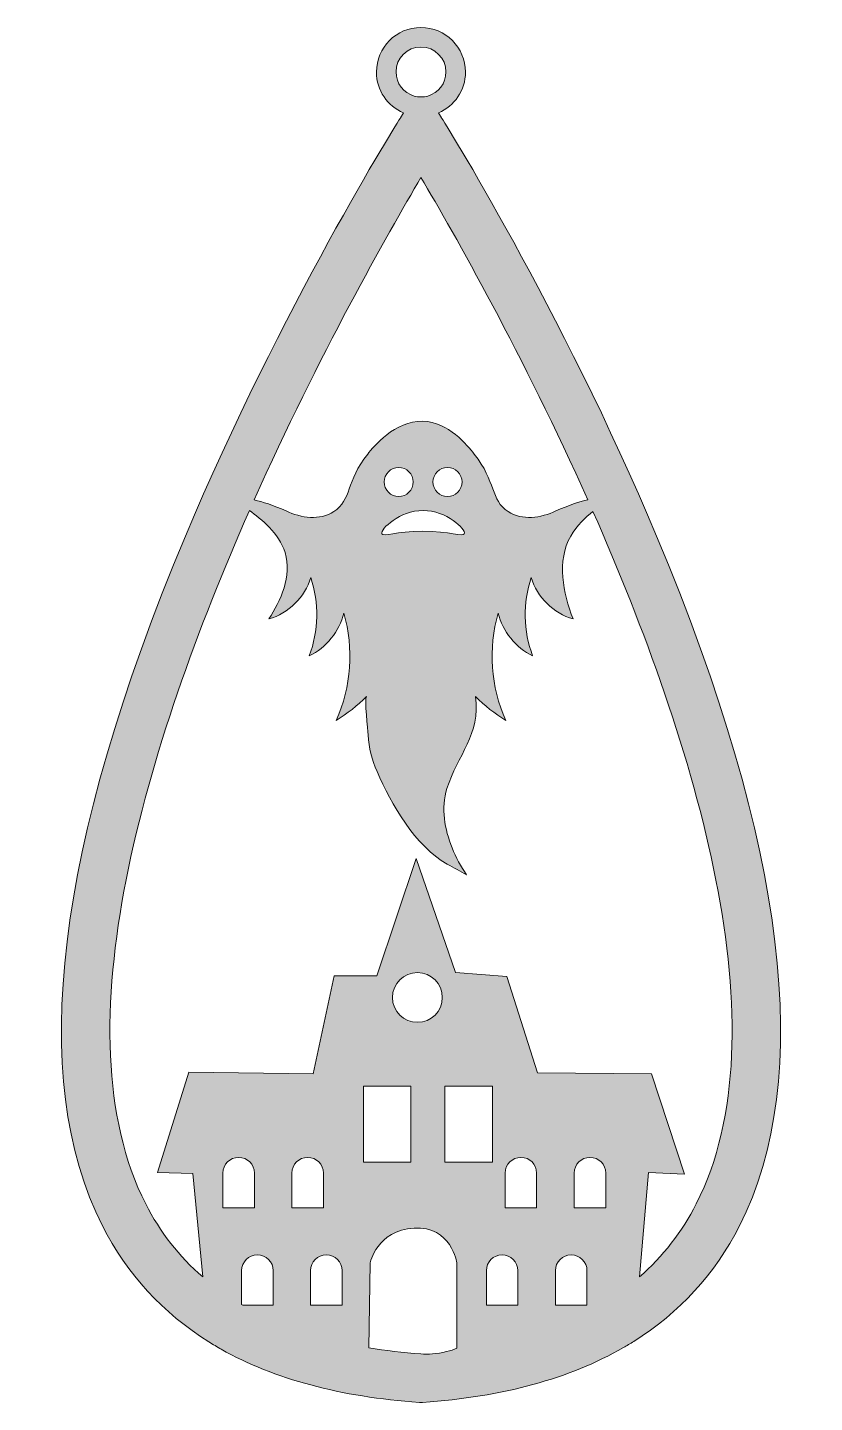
# Model space of a CAD drawing. Extents: x 731 to 2270, y -2844 to -155.
import ezdxf

# ---------------------------------------------------------------- set-up
doc = ezdxf.new("R2010")
doc.units = 0
doc.header["$MEASUREMENT"] = 0
doc.layers.add('Layer 1', color=7, linetype='Continuous')

msp = doc.modelspace()

# ---------------------------------------------------------------- hatches: boundary and pattern name
at = {"layer": 'Layer 1', "true_color": 0x6870b5}
h = msp.add_hatch(color=173, dxfattribs=at)
h.dxf.hatch_style = 2
edge = h.paths.add_edge_path()
edge.add_spline(control_points=[(1960.8, -1149.8), (1774.2, -704.3), (1542.9, -335.4), (1540.5, -331.8), (1540.5, -331.8), (1534.6, -322.5), (1534.6, -322.5), (1565.6, -309.2), (1587.4, -278.4), (1587.4, -242.4), (1587.4, -194.4), (1548.5, -155.4), (1500.4, -155.4), (1452.3, -155.4), (1413.4, -194.4), (1413.4, -242.4), (1413.4, -278.4), (1435.2, -309.2), (1466.2, -322.5), (1466.2, -322.5), (1460.3, -331.8), (1460.3, -331.8), (1458, -335.4), (1226.7, -704.3), (1040.1, -1149.8), (785.9, -1756.4), (731.3, -2210.2), (877.7, -2498.4), (926, -2593.4), (995.6, -2669.1), (1086, -2725.5), (1093.8, -2730.5), (1101.9, -2735.2), (1110.1, -2739.9), (1214, -2798.4), (1343.2, -2833.2), (1497.2, -2843.8), (1497.2, -2843.8), (1500.4, -2844), (1500.4, -2844), (1500.4, -2844), (1503.7, -2843.8), (1503.7, -2843.8), (1660.2, -2833), (1791.2, -2797.3), (1896, -2736.8), (1902.8, -2732.9), (1909.5, -2728.9), (1916.2, -2724.6), (2005.9, -2668.4), (2075.1, -2592.9), (2123.1, -2498.4), (2269.6, -2210.2), (2215, -1756.4), (1960.8, -1149.8)], knot_values=[0, 0, 0, 0, 1, 1, 1, 2, 2, 2, 3, 3, 3, 4, 4, 4, 5, 5, 5, 6, 6, 6, 7, 7, 7, 8, 8, 8, 9, 9, 9, 10, 10, 10, 11, 11, 11, 12, 12, 12, 13, 13, 13, 14, 14, 14, 15, 15, 15, 16, 16, 16, 17, 17, 17, 18, 18, 18, 18], degree=3, periodic=1)
edge = h.paths.add_edge_path()
edge.add_spline(control_points=[(1451.6, -242.4), (1451.6, -215.5), (1473.5, -193.6), (1500.4, -193.6), (1527.4, -193.6), (1549.3, -215.5), (1549.3, -242.4), (1549.3, -264.8), (1534.3, -283.7), (1513.8, -289.4), (1509.5, -290.7), (1505, -291.3), (1500.4, -291.3), (1495.8, -291.3), (1491.3, -290.7), (1487, -289.4), (1466.6, -283.7), (1451.6, -264.8), (1451.6, -242.4)], knot_values=[0, 0, 0, 0, 1, 1, 1, 2, 2, 2, 3, 3, 3, 4, 4, 4, 5, 5, 5, 6, 6, 6, 6], degree=3, periodic=1)
edge = h.paths.add_edge_path()
edge.add_spline(control_points=[(1500.4, -448.7), (1565.8, -559.2), (1700.5, -796.8), (1826.5, -1079.1), (1810.3, -1082.6), (1789, -1089.4), (1764.3, -1100.8), (1734.7, -1114.5), (1698, -1119.9), (1670.7, -1102.1), (1635.8, -1079.3), (1647.6, -1043.6), (1604.5, -989.5), (1591, -972.5), (1554.5, -926.7), (1504, -925.3), (1449.1, -923.8), (1407.5, -975.6), (1396.3, -989.5), (1353.3, -1043), (1365.4, -1079.1), (1330.1, -1102.1), (1302.8, -1119.9), (1266.2, -1114.5), (1236.6, -1100.8), (1211.9, -1089.4), (1190.6, -1082.7), (1174.4, -1079.2), (1300.4, -796.9), (1435.1, -559.3), (1500.4, -448.7)], knot_values=[0, 0, 0, 0, 1, 1, 1, 2, 2, 2, 3, 3, 3, 4, 4, 4, 5, 5, 5, 6, 6, 6, 7, 7, 7, 8, 8, 8, 9, 9, 9, 10, 10, 10, 10], degree=3, periodic=1)
edge = h.paths.add_edge_path()
edge.add_spline(control_points=[(1504.6, -1099.8), (1550.1, -1099.8), (1588.8, -1136.3), (1585.1, -1145.3), (1582.3, -1152), (1557.2, -1140.4), (1503.7, -1140.5), (1451.3, -1140.7), (1426.8, -1151.9), (1424.1, -1145.3), (1420.4, -1136.3), (1459.1, -1099.8), (1504.6, -1099.8)], knot_values=[0, 0, 0, 0, 1, 1, 1, 2, 2, 2, 3, 3, 3, 4, 4, 4, 4], degree=3, periodic=1)
edge = h.paths.add_edge_path()
edge.add_spline(control_points=[(1428.5, -1044.1), (1428.5, -1028.5), (1441.2, -1015.7), (1456.9, -1015.7), (1472.6, -1015.7), (1485.3, -1028.5), (1485.3, -1044.1), (1485.3, -1059.8), (1472.6, -1072.5), (1456.9, -1072.5), (1441.2, -1072.5), (1428.5, -1059.8), (1428.5, -1044.1)], knot_values=[0, 0, 0, 0, 1, 1, 1, 2, 2, 2, 3, 3, 3, 4, 4, 4, 4], degree=3, periodic=1)
edge = h.paths.add_edge_path()
edge.add_spline(control_points=[(1523.8, -1044.1), (1523.8, -1028.5), (1536.5, -1015.7), (1552.3, -1015.7), (1567.9, -1015.7), (1580.7, -1028.5), (1580.7, -1044.1), (1580.7, -1059.8), (1567.9, -1072.5), (1552.3, -1072.5), (1536.5, -1072.5), (1523.8, -1059.8), (1523.8, -1044.1)], knot_values=[0, 0, 0, 0, 1, 1, 1, 2, 2, 2, 3, 3, 3, 4, 4, 4, 4], degree=3, periodic=1)
edge = h.paths.add_edge_path()
edge.add_spline(control_points=[(1211.7, -2653.9), (1211.7, -2653.9), (1151.9, -2653.9), (1151.9, -2653.9), (1151.3, -2653.6), (1150.6, -2653.2), (1149.9, -2652.7), (1149.9, -2652.7), (1149.9, -2586.2), (1149.9, -2586.2), (1149.9, -2569.1), (1163.7, -2555.4), (1180.8, -2555.4), (1197.7, -2555.4), (1211.7, -2569.1), (1211.7, -2586.2), (1211.7, -2586.2), (1211.7, -2653.9), (1211.7, -2653.9)], knot_values=[0, 0, 0, 0, 1, 1, 1, 2, 2, 2, 3, 3, 3, 4, 4, 4, 5, 5, 5, 6, 6, 6, 6], degree=3, periodic=1)
edge = h.paths.add_edge_path()
edge.add_spline(control_points=[(1113.3, -2463.3), (1113.3, -2463.3), (1113.3, -2395.5), (1113.3, -2395.5), (1113.3, -2378.6), (1127, -2364.7), (1144.1, -2364.7), (1161, -2364.7), (1175, -2378.6), (1175, -2395.5), (1175, -2395.5), (1175, -2463.3), (1175, -2463.3), (1175, -2463.3), (1113.3, -2463.3), (1113.3, -2463.3)], knot_values=[0, 0, 0, 0, 1, 1, 1, 2, 2, 2, 3, 3, 3, 4, 4, 4, 5, 5, 5, 5], degree=3, periodic=1)
edge = h.paths.add_edge_path()
edge.add_spline(control_points=[(1346.5, -2653.9), (1346.5, -2653.9), (1284.7, -2653.9), (1284.7, -2653.9), (1284.7, -2653.9), (1284.7, -2586.2), (1284.7, -2586.2), (1284.7, -2569.1), (1298.5, -2555.4), (1315.6, -2555.4), (1332.7, -2555.4), (1346.5, -2569.1), (1346.5, -2586.2), (1346.5, -2586.2), (1346.5, -2653.9), (1346.5, -2653.9)], knot_values=[0, 0, 0, 0, 1, 1, 1, 2, 2, 2, 3, 3, 3, 4, 4, 4, 5, 5, 5, 5], degree=3, periodic=1)
edge = h.paths.add_edge_path()
edge.add_spline(control_points=[(1248.2, -2463.3), (1248.2, -2463.3), (1248.2, -2395.5), (1248.2, -2395.5), (1248.2, -2378.6), (1261.9, -2364.7), (1279, -2364.7), (1296, -2364.7), (1309.8, -2378.6), (1309.8, -2395.5), (1309.8, -2395.5), (1309.8, -2463.3), (1309.8, -2463.3), (1309.8, -2463.3), (1248.2, -2463.3), (1248.2, -2463.3)], knot_values=[0, 0, 0, 0, 1, 1, 1, 2, 2, 2, 3, 3, 3, 4, 4, 4, 5, 5, 5, 5], degree=3, periodic=1)
h.paths.add_polyline_path([(1480.6, -2225.8), (1480.6, -2374), (1387.9, -2374), (1387.9, -2225.8)])
edge = h.paths.add_edge_path()
edge.add_spline(control_points=[(1444.7, -2051.9), (1444.7, -2025.1), (1466.5, -2003.3), (1493.3, -2003.3), (1520.3, -2003.3), (1542.1, -2025.1), (1542.1, -2051.9), (1542.1, -2079), (1520.3, -2100.6), (1493.3, -2100.6), (1466.5, -2100.6), (1444.7, -2079), (1444.7, -2051.9)], knot_values=[0, 0, 0, 0, 1, 1, 1, 2, 2, 2, 3, 3, 3, 4, 4, 4, 4], degree=3, periodic=1)
edge = h.paths.add_edge_path()
edge.add_spline(control_points=[(1570.6, -2738), (1564.6, -2740.3), (1557.9, -2742.6), (1550.5, -2744.4), (1531.2, -2749.3), (1513.8, -2749.8), (1500.4, -2749.1), (1465, -2746.5), (1431.1, -2742.6), (1398.8, -2737.3), (1398.8, -2737.3), (1401, -2571.4), (1401, -2571.4), (1401, -2571.4), (1413.9, -2507.4), (1486.8, -2502.9), (1559.6, -2498.1), (1570.6, -2571.4), (1570.6, -2571.4), (1570.6, -2571.4), (1570.6, -2738), (1570.6, -2738)], knot_values=[0, 0, 0, 0, 1, 1, 1, 2, 2, 2, 3, 3, 3, 4, 4, 4, 5, 5, 5, 6, 6, 6, 7, 7, 7, 7], degree=3, periodic=1)
h.paths.add_polyline_path([(1547.2, -2374), (1547.2, -2225.8), (1639.9, -2225.8), (1639.9, -2374)])
edge = h.paths.add_edge_path()
edge.add_spline(control_points=[(1689.8, -2653.9), (1689.8, -2653.9), (1628.2, -2653.9), (1628.2, -2653.9), (1628.2, -2653.9), (1628.2, -2586.2), (1628.2, -2586.2), (1628.2, -2569.1), (1642.1, -2555.4), (1659, -2555.4), (1676.1, -2555.4), (1689.8, -2569.1), (1689.8, -2586.2), (1689.8, -2586.2), (1689.8, -2653.9), (1689.8, -2653.9)], knot_values=[0, 0, 0, 0, 1, 1, 1, 2, 2, 2, 3, 3, 3, 4, 4, 4, 5, 5, 5, 5], degree=3, periodic=1)
edge = h.paths.add_edge_path()
edge.add_spline(control_points=[(1726.5, -2463.3), (1726.5, -2463.3), (1664.8, -2463.3), (1664.8, -2463.3), (1664.8, -2463.3), (1664.8, -2395.5), (1664.8, -2395.5), (1664.8, -2378.6), (1678.7, -2364.7), (1695.7, -2364.7), (1712.7, -2364.7), (1726.5, -2378.6), (1726.5, -2395.5), (1726.5, -2395.5), (1726.5, -2463.3), (1726.5, -2463.3)], knot_values=[0, 0, 0, 0, 1, 1, 1, 2, 2, 2, 3, 3, 3, 4, 4, 4, 5, 5, 5, 5], degree=3, periodic=1)
edge = h.paths.add_edge_path()
edge.add_spline(control_points=[(1824.9, -2653.9), (1824.9, -2653.9), (1763.2, -2653.9), (1763.2, -2653.9), (1763.2, -2653.9), (1763.2, -2586.2), (1763.2, -2586.2), (1763.2, -2569.1), (1776.9, -2555.4), (1794, -2555.4), (1810.9, -2555.4), (1824.9, -2569.1), (1824.9, -2586.2), (1824.9, -2586.2), (1824.9, -2653.9), (1824.9, -2653.9)], knot_values=[0, 0, 0, 0, 1, 1, 1, 2, 2, 2, 3, 3, 3, 4, 4, 4, 5, 5, 5, 5], degree=3, periodic=1)
edge = h.paths.add_edge_path()
edge.add_spline(control_points=[(1861.6, -2463.3), (1861.6, -2463.3), (1799.9, -2463.3), (1799.9, -2463.3), (1799.9, -2463.3), (1799.9, -2395.5), (1799.9, -2395.5), (1799.9, -2378.6), (1813.6, -2364.7), (1830.7, -2364.7), (1847.6, -2364.7), (1861.6, -2378.6), (1861.6, -2395.5), (1861.6, -2395.5), (1861.6, -2463.3), (1861.6, -2463.3)], knot_values=[0, 0, 0, 0, 1, 1, 1, 2, 2, 2, 3, 3, 3, 4, 4, 4, 5, 5, 5, 5], degree=3, periodic=1)
edge = h.paths.add_edge_path()
edge.add_spline(control_points=[(2038.6, -2455.5), (2010.6, -2510.7), (1973.3, -2558.5), (1927.2, -2598.5), (1927.2, -2598.5), (1944.9, -2394.4), (1944.9, -2394.4), (1944.9, -2394.4), (2015.6, -2397.7), (2015.6, -2397.7), (2015.6, -2397.7), (1951.2, -2201.2), (1951.2, -2201.2), (1951.2, -2201.2), (1728.3, -2199.6), (1728.3, -2199.6), (1728.3, -2199.6), (1668.5, -2011.3), (1668.5, -2011.3), (1668.5, -2011.3), (1568.1, -2003.3), (1568.1, -2003.3), (1568.1, -2003.3), (1491, -1780.4), (1491, -1780.4), (1491, -1780.4), (1413.9, -2009.7), (1413.9, -2009.7), (1413.9, -2009.7), (1330.8, -2009.7), (1330.8, -2009.7), (1330.8, -2009.7), (1289.9, -2201.2), (1289.9, -2201.2), (1289.9, -2201.2), (1046.4, -2198.1), (1046.4, -2198.1), (1046.4, -2198.1), (985.3, -2394.4), (985.3, -2394.4), (985.3, -2394.4), (1054.4, -2396), (1054.4, -2396), (1054.4, -2396), (1073.8, -2598.5), (1073.8, -2598.5), (1027.7, -2558.6), (990.4, -2510.9), (962.3, -2455.6), (790.9, -2118.2), (964.5, -1554.5), (1165.1, -1100), (1188.6, -1116.9), (1222.9, -1143.5), (1234.7, -1182.1), (1248.7, -1228.4), (1225.9, -1276.9), (1203.1, -1312), (1241.5, -1300.8), (1273.3, -1269.4), (1284.9, -1231.1), (1301.4, -1280.5), (1300.4, -1335.6), (1282.1, -1384.3), (1315.4, -1368), (1340.8, -1336.4), (1349.6, -1300.4), (1369.6, -1369.3), (1364.2, -1445.2), (1334.6, -1510.6), (1356, -1497.1), (1376, -1481.3), (1394.2, -1463.5), (1389.2, -1468.3), (1396.7, -1528.9), (1397.2, -1538.6), (1398.5, -1564.4), (1404.4, -1586.6), (1414.5, -1610.2), (1442.3, -1674.4), (1488.8, -1755.8), (1551.8, -1791.4), (1564.2, -1798.4), (1577.6, -1805.1), (1589.4, -1812.2), (1578.3, -1795.7), (1568.6, -1778.3), (1561.3, -1759.7), (1546.7, -1722.9), (1538.8, -1682.2), (1551.1, -1643.5), (1571.7, -1578.6), (1617.5, -1537.2), (1606.7, -1463.5), (1624.8, -1481.3), (1644.8, -1497.1), (1666.3, -1510.6), (1636.6, -1445.2), (1631.3, -1369.3), (1651.3, -1300.4), (1660.1, -1336.4), (1685.5, -1368), (1718.7, -1384.3), (1700.4, -1335.6), (1699.4, -1280.5), (1715.9, -1231.1), (1727.5, -1269.4), (1759.4, -1300.8), (1797.8, -1312), (1778, -1260.7), (1765.3, -1199), (1793.1, -1149.8), (1804.9, -1128.9), (1822.5, -1113.1), (1836.5, -1101.6), (2036.8, -1555.7), (2209.9, -2118.4), (2038.6, -2455.5)], knot_values=[0, 0, 0, 0, 1, 1, 1, 2, 2, 2, 3, 3, 3, 4, 4, 4, 5, 5, 5, 6, 6, 6, 7, 7, 7, 8, 8, 8, 9, 9, 9, 10, 10, 10, 11, 11, 11, 12, 12, 12, 13, 13, 13, 14, 14, 14, 15, 15, 15, 16, 16, 16, 17, 17, 17, 18, 18, 18, 19, 19, 19, 20, 20, 20, 21, 21, 21, 22, 22, 22, 23, 23, 23, 24, 24, 24, 25, 25, 25, 26, 26, 26, 27, 27, 27, 28, 28, 28, 29, 29, 29, 30, 30, 30, 31, 31, 31, 32, 32, 32, 33, 33, 33, 34, 34, 34, 35, 35, 35, 36, 36, 36, 37, 37, 37, 38, 38, 38, 39, 39, 39, 39], degree=3, periodic=1)

# ---------------------------------------------------------------- linework, layer by layer
at = {"layer": 'Layer 1', "lineweight": 0}
for points in [[(1480.6, -2225.8), (1480.6, -2374), (1387.9, -2374), (1387.9, -2225.8), (1480.6, -2225.8)], [(1547.2, -2374), (1547.2, -2225.8), (1639.9, -2225.8), (1639.9, -2374), (1547.2, -2374)]]:
    msp.add_lwpolyline(points, dxfattribs=at)
for points, knots in [([(1960.8, -1149.8), (1774.2, -704.3), (1542.9, -335.4), (1540.5, -331.8), (1540.5, -331.8), (1534.6, -322.5), (1534.6, -322.5), (1565.6, -309.2), (1587.4, -278.4), (1587.4, -242.4), (1587.4, -194.4), (1548.5, -155.4), (1500.4, -155.4), (1452.3, -155.4), (1413.4, -194.4), (1413.4, -242.4), (1413.4, -278.4), (1435.2, -309.2), (1466.2, -322.5), (1466.2, -322.5), (1460.3, -331.8), (1460.3, -331.8), (1458, -335.4), (1226.7, -704.3), (1040.1, -1149.8), (785.9, -1756.4), (731.3, -2210.2), (877.7, -2498.4), (926, -2593.4), (995.6, -2669.1), (1086, -2725.5), (1093.8, -2730.5), (1101.9, -2735.2), (1110.1, -2739.9), (1214, -2798.4), (1343.2, -2833.2), (1497.2, -2843.8), (1497.2, -2843.8), (1500.4, -2844), (1500.4, -2844), (1500.4, -2844), (1503.7, -2843.8), (1503.7, -2843.8), (1660.2, -2833), (1791.2, -2797.3), (1896, -2736.8), (1902.8, -2732.9), (1909.5, -2728.9), (1916.2, -2724.6), (2005.9, -2668.4), (2075.1, -2592.9), (2123.1, -2498.4), (2269.6, -2210.2), (2215, -1756.4), (1960.8, -1149.8)], [0, 0, 0, 0, 1, 1, 1, 2, 2, 2, 3, 3, 3, 4, 4, 4, 5, 5, 5, 6, 6, 6, 7, 7, 7, 8, 8, 8, 9, 9, 9, 10, 10, 10, 11, 11, 11, 12, 12, 12, 13, 13, 13, 14, 14, 14, 15, 15, 15, 16, 16, 16, 17, 17, 17, 18, 18, 18, 18]), ([(1451.6, -242.4), (1451.6, -215.5), (1473.5, -193.6), (1500.4, -193.6), (1527.4, -193.6), (1549.3, -215.5), (1549.3, -242.4), (1549.3, -264.8), (1534.3, -283.7), (1513.8, -289.4), (1509.5, -290.7), (1505, -291.3), (1500.4, -291.3), (1495.8, -291.3), (1491.3, -290.7), (1487, -289.4), (1466.6, -283.7), (1451.6, -264.8), (1451.6, -242.4)], [0, 0, 0, 0, 1, 1, 1, 2, 2, 2, 3, 3, 3, 4, 4, 4, 5, 5, 5, 6, 6, 6, 6]), ([(1500.4, -448.7), (1565.8, -559.2), (1700.5, -796.8), (1826.5, -1079.1), (1810.3, -1082.6), (1789, -1089.4), (1764.3, -1100.8), (1734.7, -1114.5), (1698, -1119.9), (1670.7, -1102.1), (1635.8, -1079.3), (1647.6, -1043.6), (1604.5, -989.5), (1591, -972.5), (1554.5, -926.7), (1504, -925.3), (1449.1, -923.8), (1407.5, -975.6), (1396.3, -989.5), (1353.3, -1043), (1365.4, -1079.1), (1330.1, -1102.1), (1302.8, -1119.9), (1266.2, -1114.5), (1236.6, -1100.8), (1211.9, -1089.4), (1190.6, -1082.7), (1174.4, -1079.2), (1300.4, -796.9), (1435.1, -559.3), (1500.4, -448.7)], [0, 0, 0, 0, 1, 1, 1, 2, 2, 2, 3, 3, 3, 4, 4, 4, 5, 5, 5, 6, 6, 6, 7, 7, 7, 8, 8, 8, 9, 9, 9, 10, 10, 10, 10]), ([(1428.5, -1044.1), (1428.5, -1028.5), (1441.2, -1015.7), (1456.9, -1015.7), (1472.6, -1015.7), (1485.3, -1028.5), (1485.3, -1044.1), (1485.3, -1059.8), (1472.6, -1072.5), (1456.9, -1072.5), (1441.2, -1072.5), (1428.5, -1059.8), (1428.5, -1044.1)], [0, 0, 0, 0, 1, 1, 1, 2, 2, 2, 3, 3, 3, 4, 4, 4, 4]), ([(1523.8, -1044.1), (1523.8, -1028.5), (1536.5, -1015.7), (1552.3, -1015.7), (1567.9, -1015.7), (1580.7, -1028.5), (1580.7, -1044.1), (1580.7, -1059.8), (1567.9, -1072.5), (1552.3, -1072.5), (1536.5, -1072.5), (1523.8, -1059.8), (1523.8, -1044.1)], [0, 0, 0, 0, 1, 1, 1, 2, 2, 2, 3, 3, 3, 4, 4, 4, 4]), ([(2038.6, -2455.5), (2010.6, -2510.7), (1973.3, -2558.5), (1927.2, -2598.5), (1927.2, -2598.5), (1944.9, -2394.4), (1944.9, -2394.4), (1944.9, -2394.4), (2015.6, -2397.7), (2015.6, -2397.7), (2015.6, -2397.7), (1951.2, -2201.2), (1951.2, -2201.2), (1951.2, -2201.2), (1728.3, -2199.6), (1728.3, -2199.6), (1728.3, -2199.6), (1668.5, -2011.3), (1668.5, -2011.3), (1668.5, -2011.3), (1568.1, -2003.3), (1568.1, -2003.3), (1568.1, -2003.3), (1491, -1780.4), (1491, -1780.4), (1491, -1780.4), (1413.9, -2009.7), (1413.9, -2009.7), (1413.9, -2009.7), (1330.8, -2009.7), (1330.8, -2009.7), (1330.8, -2009.7), (1289.9, -2201.2), (1289.9, -2201.2), (1289.9, -2201.2), (1046.4, -2198.1), (1046.4, -2198.1), (1046.4, -2198.1), (985.3, -2394.4), (985.3, -2394.4), (985.3, -2394.4), (1054.4, -2396), (1054.4, -2396), (1054.4, -2396), (1073.8, -2598.5), (1073.8, -2598.5), (1027.7, -2558.6), (990.4, -2510.9), (962.3, -2455.6), (790.9, -2118.2), (964.5, -1554.5), (1165.1, -1100), (1188.6, -1116.9), (1222.9, -1143.5), (1234.7, -1182.1), (1248.7, -1228.4), (1225.9, -1276.9), (1203.1, -1312), (1241.5, -1300.8), (1273.3, -1269.4), (1284.9, -1231.1), (1301.4, -1280.5), (1300.4, -1335.6), (1282.1, -1384.3), (1315.4, -1368), (1340.8, -1336.4), (1349.6, -1300.4), (1369.6, -1369.3), (1364.2, -1445.2), (1334.6, -1510.6), (1356, -1497.1), (1376, -1481.3), (1394.2, -1463.5), (1389.2, -1468.3), (1396.7, -1528.9), (1397.2, -1538.6), (1398.5, -1564.4), (1404.4, -1586.6), (1414.5, -1610.2), (1442.3, -1674.4), (1488.8, -1755.8), (1551.8, -1791.4), (1564.2, -1798.4), (1577.6, -1805.1), (1589.4, -1812.2), (1578.3, -1795.7), (1568.6, -1778.3), (1561.3, -1759.7), (1546.7, -1722.9), (1538.8, -1682.2), (1551.1, -1643.5), (1571.7, -1578.6), (1617.5, -1537.2), (1606.7, -1463.5), (1624.8, -1481.3), (1644.8, -1497.1), (1666.3, -1510.6), (1636.6, -1445.2), (1631.3, -1369.3), (1651.3, -1300.4), (1660.1, -1336.4), (1685.5, -1368), (1718.7, -1384.3), (1700.4, -1335.6), (1699.4, -1280.5), (1715.9, -1231.1), (1727.5, -1269.4), (1759.4, -1300.8), (1797.8, -1312), (1778, -1260.7), (1765.3, -1199), (1793.1, -1149.8), (1804.9, -1128.9), (1822.5, -1113.1), (1836.5, -1101.6), (2036.8, -1555.7), (2209.9, -2118.4), (2038.6, -2455.5)], [0, 0, 0, 0, 1, 1, 1, 2, 2, 2, 3, 3, 3, 4, 4, 4, 5, 5, 5, 6, 6, 6, 7, 7, 7, 8, 8, 8, 9, 9, 9, 10, 10, 10, 11, 11, 11, 12, 12, 12, 13, 13, 13, 14, 14, 14, 15, 15, 15, 16, 16, 16, 17, 17, 17, 18, 18, 18, 19, 19, 19, 20, 20, 20, 21, 21, 21, 22, 22, 22, 23, 23, 23, 24, 24, 24, 25, 25, 25, 26, 26, 26, 27, 27, 27, 28, 28, 28, 29, 29, 29, 30, 30, 30, 31, 31, 31, 32, 32, 32, 33, 33, 33, 34, 34, 34, 35, 35, 35, 36, 36, 36, 37, 37, 37, 38, 38, 38, 39, 39, 39, 39]), ([(1504.6, -1099.8), (1550.1, -1099.8), (1588.8, -1136.3), (1585.1, -1145.3), (1582.3, -1152), (1557.2, -1140.4), (1503.7, -1140.5), (1451.3, -1140.7), (1426.8, -1151.9), (1424.1, -1145.3), (1420.4, -1136.3), (1459.1, -1099.8), (1504.6, -1099.8)], [0, 0, 0, 0, 1, 1, 1, 2, 2, 2, 3, 3, 3, 4, 4, 4, 4]), ([(1444.7, -2051.9), (1444.7, -2025.1), (1466.5, -2003.3), (1493.3, -2003.3), (1520.3, -2003.3), (1542.1, -2025.1), (1542.1, -2051.9), (1542.1, -2079), (1520.3, -2100.6), (1493.3, -2100.6), (1466.5, -2100.6), (1444.7, -2079), (1444.7, -2051.9)], [0, 0, 0, 0, 1, 1, 1, 2, 2, 2, 3, 3, 3, 4, 4, 4, 4]), ([(1113.3, -2463.3), (1113.3, -2463.3), (1113.3, -2395.5), (1113.3, -2395.5), (1113.3, -2378.6), (1127, -2364.7), (1144.1, -2364.7), (1161, -2364.7), (1175, -2378.6), (1175, -2395.5), (1175, -2395.5), (1175, -2463.3), (1175, -2463.3), (1175, -2463.3), (1113.3, -2463.3), (1113.3, -2463.3)], [0, 0, 0, 0, 1, 1, 1, 2, 2, 2, 3, 3, 3, 4, 4, 4, 5, 5, 5, 5]), ([(1248.2, -2463.3), (1248.2, -2463.3), (1248.2, -2395.5), (1248.2, -2395.5), (1248.2, -2378.6), (1261.9, -2364.7), (1279, -2364.7), (1296, -2364.7), (1309.8, -2378.6), (1309.8, -2395.5), (1309.8, -2395.5), (1309.8, -2463.3), (1309.8, -2463.3), (1309.8, -2463.3), (1248.2, -2463.3), (1248.2, -2463.3)], [0, 0, 0, 0, 1, 1, 1, 2, 2, 2, 3, 3, 3, 4, 4, 4, 5, 5, 5, 5]), ([(1726.5, -2463.3), (1726.5, -2463.3), (1664.8, -2463.3), (1664.8, -2463.3), (1664.8, -2463.3), (1664.8, -2395.5), (1664.8, -2395.5), (1664.8, -2378.6), (1678.7, -2364.7), (1695.7, -2364.7), (1712.7, -2364.7), (1726.5, -2378.6), (1726.5, -2395.5), (1726.5, -2395.5), (1726.5, -2463.3), (1726.5, -2463.3)], [0, 0, 0, 0, 1, 1, 1, 2, 2, 2, 3, 3, 3, 4, 4, 4, 5, 5, 5, 5]), ([(1861.6, -2463.3), (1861.6, -2463.3), (1799.9, -2463.3), (1799.9, -2463.3), (1799.9, -2463.3), (1799.9, -2395.5), (1799.9, -2395.5), (1799.9, -2378.6), (1813.6, -2364.7), (1830.7, -2364.7), (1847.6, -2364.7), (1861.6, -2378.6), (1861.6, -2395.5), (1861.6, -2395.5), (1861.6, -2463.3), (1861.6, -2463.3)], [0, 0, 0, 0, 1, 1, 1, 2, 2, 2, 3, 3, 3, 4, 4, 4, 5, 5, 5, 5]), ([(1570.6, -2738), (1564.6, -2740.3), (1557.9, -2742.6), (1550.5, -2744.4), (1531.2, -2749.3), (1513.8, -2749.8), (1500.4, -2749.1), (1465, -2746.5), (1431.1, -2742.6), (1398.8, -2737.3), (1398.8, -2737.3), (1401, -2571.4), (1401, -2571.4), (1401, -2571.4), (1413.9, -2507.4), (1486.8, -2502.9), (1559.6, -2498.1), (1570.6, -2571.4), (1570.6, -2571.4), (1570.6, -2571.4), (1570.6, -2738), (1570.6, -2738)], [0, 0, 0, 0, 1, 1, 1, 2, 2, 2, 3, 3, 3, 4, 4, 4, 5, 5, 5, 6, 6, 6, 7, 7, 7, 7]), ([(1211.7, -2653.9), (1211.7, -2653.9), (1151.9, -2653.9), (1151.9, -2653.9), (1151.3, -2653.6), (1150.6, -2653.2), (1149.9, -2652.7), (1149.9, -2652.7), (1149.9, -2586.2), (1149.9, -2586.2), (1149.9, -2569.1), (1163.7, -2555.4), (1180.8, -2555.4), (1197.7, -2555.4), (1211.7, -2569.1), (1211.7, -2586.2), (1211.7, -2586.2), (1211.7, -2653.9), (1211.7, -2653.9)], [0, 0, 0, 0, 1, 1, 1, 2, 2, 2, 3, 3, 3, 4, 4, 4, 5, 5, 5, 6, 6, 6, 6]), ([(1346.5, -2653.9), (1346.5, -2653.9), (1284.7, -2653.9), (1284.7, -2653.9), (1284.7, -2653.9), (1284.7, -2586.2), (1284.7, -2586.2), (1284.7, -2569.1), (1298.5, -2555.4), (1315.6, -2555.4), (1332.7, -2555.4), (1346.5, -2569.1), (1346.5, -2586.2), (1346.5, -2586.2), (1346.5, -2653.9), (1346.5, -2653.9)], [0, 0, 0, 0, 1, 1, 1, 2, 2, 2, 3, 3, 3, 4, 4, 4, 5, 5, 5, 5]), ([(1689.8, -2653.9), (1689.8, -2653.9), (1628.2, -2653.9), (1628.2, -2653.9), (1628.2, -2653.9), (1628.2, -2586.2), (1628.2, -2586.2), (1628.2, -2569.1), (1642.1, -2555.4), (1659, -2555.4), (1676.1, -2555.4), (1689.8, -2569.1), (1689.8, -2586.2), (1689.8, -2586.2), (1689.8, -2653.9), (1689.8, -2653.9)], [0, 0, 0, 0, 1, 1, 1, 2, 2, 2, 3, 3, 3, 4, 4, 4, 5, 5, 5, 5]), ([(1824.9, -2653.9), (1824.9, -2653.9), (1763.2, -2653.9), (1763.2, -2653.9), (1763.2, -2653.9), (1763.2, -2586.2), (1763.2, -2586.2), (1763.2, -2569.1), (1776.9, -2555.4), (1794, -2555.4), (1810.9, -2555.4), (1824.9, -2569.1), (1824.9, -2586.2), (1824.9, -2586.2), (1824.9, -2653.9), (1824.9, -2653.9)], [0, 0, 0, 0, 1, 1, 1, 2, 2, 2, 3, 3, 3, 4, 4, 4, 5, 5, 5, 5])]:
    msp.add_open_spline(points, degree=3, knots=knots, dxfattribs=at)

doc.saveas('drawing.dxf')
